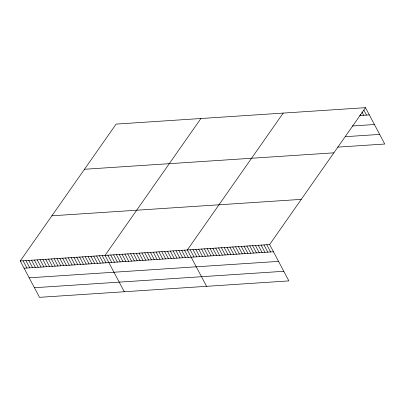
<?xml version="1.0" encoding="UTF-8"?>
<svg xmlns="http://www.w3.org/2000/svg" width="405" height="405" viewBox="0 0 405 405"><rect width="100%" height="100%" fill="white"/><g stroke="black" fill="none" stroke-linecap="round" stroke-linejoin="round"><path stroke-width="0.61" d="M365.497 107.669L269.629 244.539L288.881 280.903L39.503 297.331L20.25 260.972L116.119 124.097L365.497 107.669L384.75 144.028L337.643 147.131M200.905 118.513L105.037 255.383L124.289 291.747M283.201 113.091L187.333 249.961L206.585 286.325M359.68 115.541L369.33 114.904M352.284 125.975L374.417 124.517M345.607 136.662L379.662 134.419M84.483 169.265L333.862 152.837M51.886 215.804L301.264 199.371M20.25 260.972L269.629 244.539M24.082 268.211L273.461 251.778M29.17 277.82L278.549 261.387M34.415 287.722L283.794 271.289M363.837 110.079L366.49 115.091M361.888 111.937L363.655 115.278M360.227 114.352L360.815 115.466M266.789 244.726L270.621 251.966M263.954 244.914L267.786 252.153M261.114 245.101L264.946 252.335M258.279 245.288L262.111 252.523M255.439 245.476L259.271 252.71M252.604 245.663L256.436 252.897M249.763 245.85L253.596 253.084M246.928 246.037L250.761 253.272M244.088 246.22L247.921 253.459M241.253 246.407L245.081 253.646M238.413 246.594L242.246 253.834M235.573 246.782L239.406 254.021M232.738 246.969L236.571 254.208M229.898 247.156L233.731 254.396M227.063 247.344L230.896 254.583M224.223 247.531L228.055 254.77M221.388 247.718L225.22 254.958M218.548 247.906L222.38 255.145M215.713 248.093L219.545 255.327M212.873 248.28L216.705 255.514M210.038 248.468L213.865 255.702M207.198 248.655L211.03 255.889M204.358 248.842L208.19 256.076M201.523 249.024L205.355 256.264M198.683 249.212L202.515 256.451M195.848 249.399L199.68 256.638M193.008 249.586L196.84 256.826M190.173 249.774L194.005 257.013M184.498 250.148L188.33 257.388M181.658 250.336L185.49 257.575M178.823 250.523L182.65 257.762M175.983 250.71L179.815 257.95M173.143 250.898L176.975 258.132M170.308 251.085L174.14 258.319M167.468 251.272L171.3 258.506M164.632 251.459L168.465 258.694M161.792 251.647L165.625 258.881M158.957 251.834L162.79 259.068M156.117 252.016L159.95 259.256M153.282 252.204L157.115 259.443M150.442 252.391L154.275 259.63M147.607 252.578L151.44 259.818M144.767 252.766L148.6 260.005M141.927 252.953L145.76 260.192M139.092 253.14L142.924 260.38M136.252 253.327L140.084 260.567M133.417 253.515L137.249 260.754M130.577 253.702L134.409 260.942M127.742 253.889L131.574 261.124M124.902 254.077L128.734 261.311M122.067 254.264L125.899 261.498M119.227 254.451L123.059 261.686M116.392 254.639L120.224 261.873M113.552 254.821L117.384 262.06M110.712 255.008L114.544 262.248M107.877 255.196L111.709 262.435M102.212 255.57L106.044 262.81M99.387 255.757L103.219 262.997M96.562 255.945L100.394 263.179M93.732 256.127L97.564 263.366M90.907 256.314L94.74 263.554M88.082 256.502L91.915 263.741M85.252 256.689L89.085 263.923M82.428 256.876L86.26 264.111M79.603 257.059L83.435 264.298M76.778 257.246L80.61 264.485M73.948 257.433L77.78 264.673M71.123 257.62L74.955 264.855M68.298 257.808L72.13 265.042M65.468 257.99L69.301 265.229M62.643 258.177L66.476 265.417M59.818 258.365L63.651 265.604M56.994 258.552L60.826 265.786M54.164 258.734L57.996 265.974M51.339 258.922L55.171 266.161M48.514 259.109L52.346 266.348M45.689 259.296L49.516 266.531M42.859 259.483L46.691 266.718M40.034 259.666L43.867 266.905M37.209 259.853L41.042 267.092M34.379 260.04L38.212 267.28M31.555 260.228L35.387 267.462M28.73 260.415L32.562 267.649M25.905 260.597L29.737 267.837M23.075 260.785L26.907 268.024"/></g></svg>
